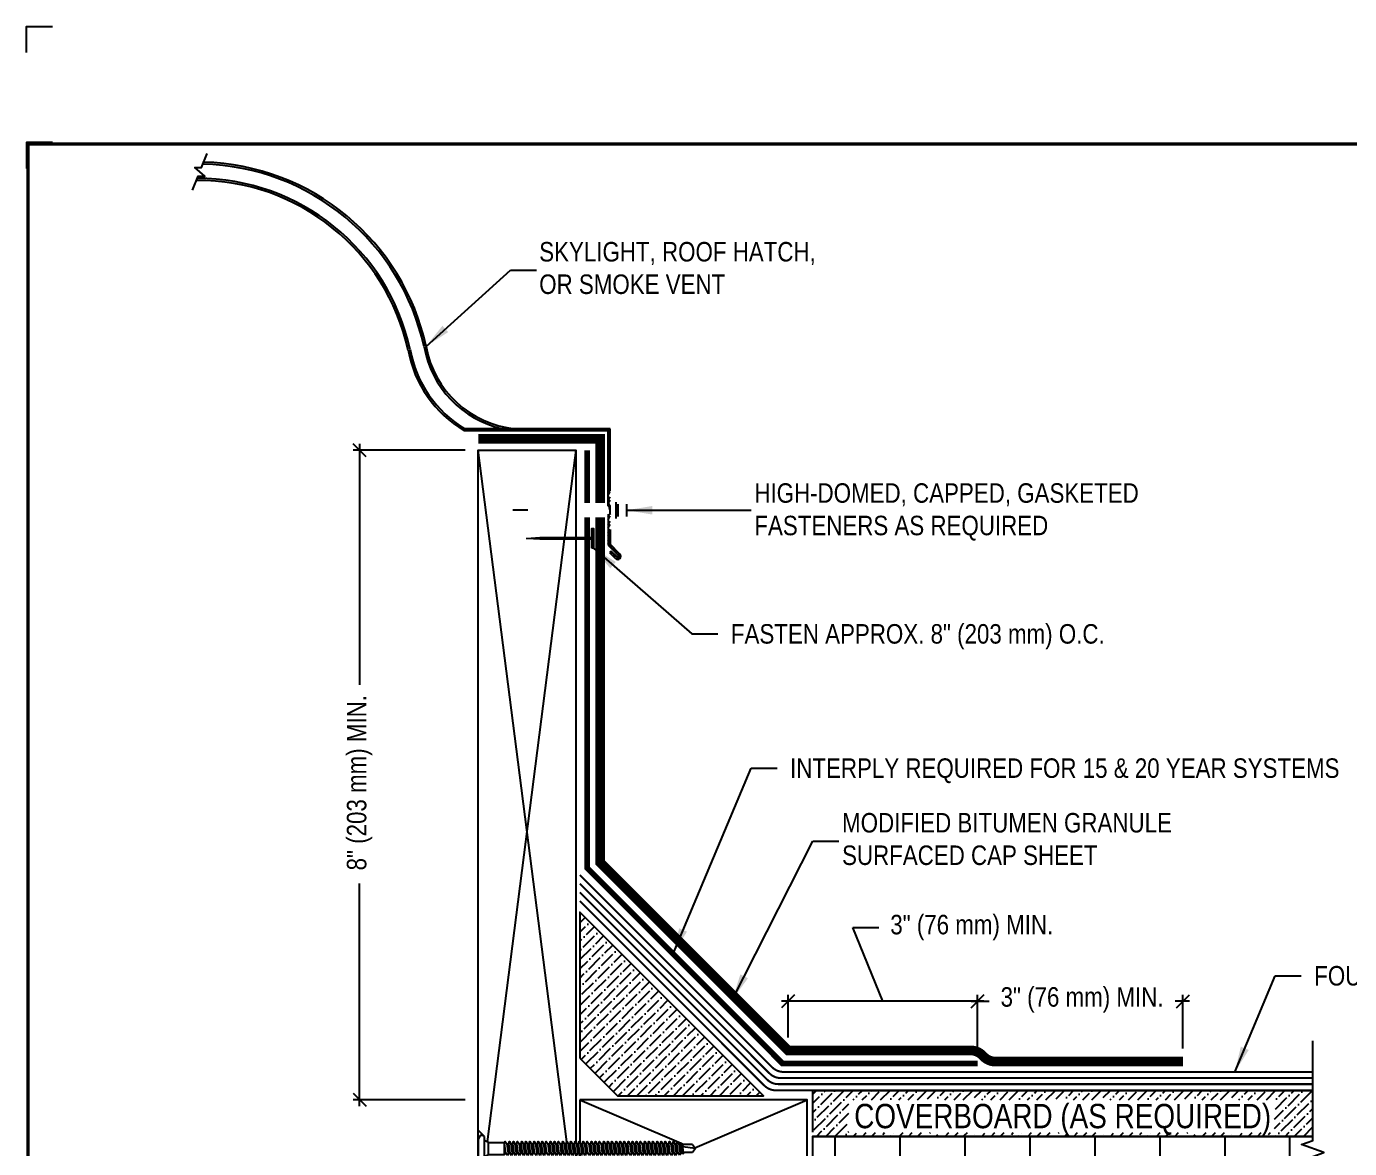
# Model space of a CAD drawing. Header units: inches. Extents: x -719.7 to -699.6, y -96.2 to -79.4.
# Drawn here: x -719.65 to -706.92, y -90.24 to -79.45 of the extents above; entities that cross this region are included whole.
import ezdxf
from ezdxf.enums import TextEntityAlignment as Align

# ---------------------------------------------------------------- set-up
doc = ezdxf.new("R2010")
doc.units = ezdxf.units.IN
doc.header["$MEASUREMENT"] = 0
doc.layers.get('0').update_dxf_attribs({"linetype": 'CONTINUOUS'})
doc.layers.get('DEFPOINTS').update_dxf_attribs({"linetype": 'CONTINUOUS'})
for name, color, linetype in [('FSBP-ACCESSORY-FIRESTONE', 7, 'CONTINUOUS'), ('FSBP-ACCESSORY-OTHER', 7, 'CONTINUOUS'), ('FSBP-ANNO-LABEL', 7, 'CONTINUOUS'), ('FSBP-COVERBOARD_CANT', 46, 'CONTINUOUS'), ('FSBP-INSULATION', 7, 'CONTINUOUS'), ('FSBP-MEMBRANE', 7, 'CONTINUOUS'), ('FSBP-TTLB-BORDER', 7, 'CONTINUOUS'), ('FSBP-TTLB-TEXT', 7, 'CONTINUOUS'), ('FSBP-WOOD', 7, 'CONTINUOUS')]:
    doc.layers.add(name, color=color, linetype=linetype)
doc.styles.add('ARIAL', font='arial.ttf')
doc.styles.add('ARIAL_BOLD', font='')
doc.styles.add('ARIAL_NAR', font='ARIALN.TTF')
doc.styles.get('ARIAL_BOLD').set_extended_font_data('Arial Black')
doc.dimstyles.new('FSBP-DIM', dxfattribs={"dimtxt": 0.1875, "dimasz": 0.125, "dimexe": 0.0625, "dimexo": 0.125, "dimgap": 0.125, "dimtad": 0, "dimdec": 0, "dimzin": 1, "dimdsep": 46, "dimlunit": 4, "dimtxsty": 'ARIAL_NAR', "dimblk": 'OBLIQUE', "dimcen": 0.09375, "dimdle": 0.0625, "dimclrd": 256, "dimclre": 256, "dimclrt": 256, "dimadec": 0, "dimazin": 0, "dimtfac": 1, "dimtdec": 0, "dimtmove": 1, "dimatfit": 3, "dimfxl": 0, "dimtolj": 1, "dimtzin": 0, "dimlwd": -1, "dimlwe": -1, "dimarcsym": 0})
doc.dimstyles.new('FSBP-LEADER', dxfattribs={"dimtxt": 0.1875, "dimasz": 0.25, "dimexe": 0.0625, "dimexo": 0.125, "dimgap": 0.125, "dimtad": 0, "dimtih": 1, "dimtoh": 1, "dimdec": 4, "dimzin": 0, "dimdsep": 46, "dimlunit": 4, "dimtxsty": 'ARIAL_NAR', "dimcen": 0.09375, "dimclrd": 256, "dimclre": 256, "dimclrt": 256, "dimadec": 0, "dimazin": 0, "dimtfac": 1, "dimtdec": 4, "dimtofl": 0, "dimtmove": 0, "dimatfit": 3, "dimfxl": 0, "dimtolj": 1, "dimtzin": 0, "dimlwd": -1, "dimlwe": -1, "dimarcsym": 0})
pattern_1 = [(45, (-814.5178603907489, 8.665439641493123), (0.03314563036811942, 0.1215339780164378), [0.15625, -0.03125, 0, -0.03125])]

# ---------------------------------------------------------------- blocks, each defined once
blk = doc.blocks.new('FSBP_AP_FASTENER_01')
at = {"layer": 'FSBP-ACCESSORY-FIRESTONE'}
for p, q in [((-0.125, 0.04849224421338505), (-0.09375, -0.01400775578661495)), ((0.09375, -0.01400775578661495), (0.125, 0.04849224421338505)), ((-0.09375, -0.01400775578661495), (-0.09375, -0.264007755786615)), ((-0.09375, -0.01400775578661495), (0.09375, -0.01400775578661495)), ((0.09375, -0.01400775578661495), (0.09375, -0.264007755786615)), ((-0.09375, -0.264007755786615), (-0.0703125, -0.2840970415008996)), ((-0.0703125, -0.3156643085181585), (-0.0703125, -0.3472315755354103)), ((-0.0703125, -0.3787988425526763), (-0.0703125, -0.410366109569928)), ((0.0703125, -0.2955750228038667), (0.0703125, -0.3271422898211327)), ((0.0703125, -0.3587095568383845), (0.0703125, -0.3902768238556433)), ((-0.0703125, -0.4419333765871798), (-0.0703125, -0.4735006436044458)), ((-0.0703125, -0.5050679106216975), (-0.0703125, -0.5366351776389564)), ((-0.0703125, -0.5682024446562153), (-0.0703125, -0.599769711673467)), ((0.0703125, -0.4218440908729022), (0.0703125, -0.453411357890154)), ((0.0703125, -0.4849786249074128), (0.0703125, -0.5165458919246717)), ((0.0703125, -0.5481131589419235), (0.0703125, -0.5796804259591894)), ((-0.0703125, -0.631336978690733), (-0.0703125, -0.6629042457079848)), ((-0.0703125, -0.6944715127252366), (-0.0703125, -0.7260387797425025)), ((-0.0703125, -0.7576060467597543), (-0.0703125, -0.7891733137770132)), ((0.0703125, -0.6112476929764412), (0.0703125, -0.6428149599937001)), ((0.0703125, -0.674382227010959), (0.0703125, -0.7059494940282107)), ((0.0703125, -0.7375167610454696), (0.0703125, -0.7690840280627285)), ((0.0703125, -0.8006512950799802), (0.0703125, -0.8322185620972462)), ((-0.0703125, -0.820740580794272), (-0.0703125, -0.8523078478115238)), ((-0.0703125, -0.8838751148287898), (-0.0703125, -0.9154423818460415)), ((-0.0703125, -0.9470096488632933), (-0.0703125, -0.9785769158805593)), ((-0.0703125, -1.010144182897811), (-0.0703125, -1.04171144991507)), ((0.0703125, -0.863785829114498), (0.0703125, -0.8953530961317568)), ((0.0703125, -0.9269203631490157), (0.0703125, -0.9584876301662675)), ((0.0703125, -0.9900548971835264), (0.0703125, -1.021622164200785)), ((-0.0703125, -1.073278716932329), (-0.0703125, -1.104845983949581)), ((-0.0703125, -1.136413250966847), (-0.0703125, -1.167980517984098)), ((-0.0703125, -1.19954778500135), (-0.0703125, -1.231115052018616)), ((0.0703125, -1.053189431218037), (0.0703125, -1.084756698235303)), ((0.0703125, -1.116323965252555), (0.0703125, -1.147891232269814)), ((0.0703125, -1.179458499287072), (0.0703125, -1.211025766304324)), ((-0.0703125, -1.262682319035868), (-0.0703125, -1.294249586053127)), ((-0.0703125, -1.325816853070386), (-0.0703125, -1.357384120087637)), ((-0.0703125, -1.388951387104903), (-0.0703125, -1.420518654122155)), ((0.0703125, -1.242593033321583), (0.0703125, -1.274160300338842)), ((0.0703125, -1.305727567356094), (0.0703125, -1.33729483437336)), ((0.0703125, -1.368862101390611), (0.0703125, -1.40042936840787)), ((-0.0703125, -1.452085921139407), (-0.0703125, -1.483653188156673)), ((-0.0703125, -1.515220455173925), (-0.0703125, -1.546787722191183)), ((-0.0703125, -1.578354989208442), (-0.0703125, -1.609922256225694)), ((0.0703125, -1.431996635425129), (0.0703125, -1.463563902442381)), ((0.0703125, -1.49513116945964), (0.0703125, -1.526698436476899)), ((0.0703125, -1.558265703494151), (0.0703125, -1.589832970511416)), ((0.0703125, -1.621400237528668), (0.0703125, -1.652967504545927)), ((-0.0703125, -1.64148952324296), (-0.0703125, -1.673056790260212)), ((-0.0703125, -1.704624057277464), (-0.0703125, -1.73619132429473)), ((-0.0703125, -1.767758591311981), (-0.0703125, -1.79932585832924)), ((-0.0703125, -1.830893125346499), (-0.0703125, -1.862460392363751)), ((0.0703125, -1.684534771563186), (0.0703125, -1.716102038580438)), ((0.0703125, -1.747669305597697), (0.0703125, -1.779236572614955)), ((0.0703125, -1.810803839632207), (0.0703125, -1.842371106649473)), ((-0.0703125, -1.894027659381017), (-0.0703125, -1.925594926398269)), ((-0.0703125, -1.95716219341552), (-0.0703125, -1.988729460432786)), ((-0.0703125, -2.020296727450038), (-0.0703125, -2.051863994467297)), ((0.0703125, -1.873938373666725), (0.0703125, -1.905505640683984)), ((0.0703125, -1.937072907701243), (0.0703125, -1.968640174718495)), ((0.0703125, -2.000207441735753), (0.0703125, -2.031774708753012)), ((-0.0703125, -2.083431261484556), (-0.0703125, -2.114998528501808)), ((-0.0703125, -2.146565795519074), (-0.0703125, -2.178133062536325)), ((-0.0703125, -2.209700329553577), (-0.0703125, -2.241267596570843)), ((0.0703125, -2.063341975770264), (0.0703125, -2.09490924278753)), ((0.0703125, -2.126476509804782), (0.0703125, -2.158043776822041)), ((0.0703125, -2.189611043839299), (0.0703125, -2.221178310856551)), ((-0.0703125, -2.272834863588095), (-0.0703125, -2.304402130605354)), ((-0.0703125, -2.335969397622613), (-0.0703125, -2.367536664639864)), ((-0.0703125, -2.39910393165713), (-0.0703125, -2.430671198674382)), ((0.0703125, -2.25274557787381), (0.0703125, -2.284312844891069)), ((0.0703125, -2.315880111908321), (0.0703125, -2.347447378925587)), ((0.0703125, -2.379014645942839), (0.0703125, -2.410581912960097)), ((0.0703125, -2.442149179977356), (0.0703125, -2.473716446994608)), ((-0.0703125, -2.462238465691634), (-0.0703125, -2.4938057327089)), ((-0.0703125, -2.525372999726152), (-0.0703125, -2.55694026674341)), ((-0.0703125, -2.588507533760669), (-0.0703125, -2.620074800777921)), ((0.0703125, -2.505283714011867), (0.0703125, -2.536850981029126)), ((0.0703125, -2.568418248046378), (0.0703125, -2.599985515063644)), ((0.0703125, -2.631552782080895), (0.0703125, -2.663120049098154)), ((-0.0703125, -2.651642067795187), (-0.0703125, -2.683209334812439)), ((-0.0703125, -2.714776601829691), (-0.0703125, -2.746343868846957)), ((-0.0703125, -2.777911135864208), (-0.0703125, -2.809478402881467)), ((-0.0703125, -2.841045669898726), (-0.0703125, -2.872612936915978)), ((0.0703125, -2.694687316115413), (0.0703125, -2.726254583132665)), ((0.0703125, -2.757821850149924), (0.0703125, -2.789389117167183)), ((0.0703125, -2.820956384184434), (0.0703125, -2.8525236512017)), ((-0.0703125, -2.904180203933244), (-0.0703125, -2.935747470950496)), ((-0.0703125, -2.967314737967747), (-0.0703125, -2.998882004985013)), ((-0.0625, -3.154632755786622), (-0.0625, -3.013549567065063)), ((0, -3.201507755786615), (0.02460623630038583, -3.00110581902215)), ((0.0625, -3.154632755786601), (0.0625, -2.995692424207924)), ((0.0703125, -2.884090918218952), (0.0703125, -2.915658185236211)), ((0.0703125, -2.94722545225347), (0.0703125, -2.978792719270722)), ((0, -3.201507755786615), (-0.06250000000001421, -3.154632755786615)), ((0.0625, -3.154632755786615), (0, -3.201507755786615))]:
    blk.add_line(p, q, dxfattribs=at)
blk.add_lwpolyline([(0.1875, 0.04849224421338505, 0.1250000000000271), (0.203125, 0.110992244213385), (0.140625, 0.142242244213385), (-0.140625, 0.142242244213385), (-0.203125, 0.110992244213385, 0.1250000000000271), (-0.1875, 0.04849224421338505)], format="xyb", close=True, dxfattribs=at)
for points in [[(-0.109375, -0.3054610321523867), (-0.0703125, -0.2840970415008996), (0.0703125, -0.264007755786615), (0.109375, -0.2742110321523867), (0.0703125, -0.2955750228038667), (-0.0703125, -0.3156643085181585)], [(-0.109375, -0.3685955661869045), (-0.0703125, -0.3472315755354103), (0.0703125, -0.3271422898211327), (0.109375, -0.3373455661869045), (0.0703125, -0.3587095568383845), (-0.0703125, -0.3787988425526763)], [(-0.109375, -0.431730100221408), (-0.0703125, -0.410366109569928), (0.0703125, -0.3902768238556433), (0.109375, -0.400480100221408), (0.0703125, -0.4218440908729022), (-0.0703125, -0.4419333765871798)], [(-0.109375, -0.4948646342559258), (-0.0703125, -0.4735006436044458), (0.0703125, -0.453411357890154), (0.109375, -0.4636146342559258), (0.0703125, -0.4849786249074128), (-0.0703125, -0.5050679106216975)], [(-0.109375, -0.5579991682904435), (-0.0703125, -0.5366351776389564), (0.0703125, -0.5165458919246717), (0.109375, -0.5267491682904435), (0.0703125, -0.5481131589419235), (-0.0703125, -0.5682024446562153)], [(-0.109375, -0.6211337023249612), (-0.0703125, -0.599769711673467), (0.0703125, -0.5796804259591894), (0.109375, -0.5898837023249612), (0.0703125, -0.6112476929764412), (-0.0703125, -0.631336978690733)], [(-0.109375, -0.6842682363594648), (-0.0703125, -0.6629042457079848), (0.0703125, -0.6428149599937001), (0.109375, -0.6530182363594648), (0.0703125, -0.674382227010959), (-0.0703125, -0.6944715127252366)], [(-0.109375, -0.7474027703939825), (-0.0703125, -0.7260387797425025), (0.0703125, -0.7059494940282107), (0.109375, -0.7161527703939825), (0.0703125, -0.7375167610454696), (-0.0703125, -0.7576060467597543)], [(-0.109375, -0.8105373044285002), (-0.0703125, -0.7891733137770132), (0.0703125, -0.7690840280627285), (0.109375, -0.7792873044285002), (0.0703125, -0.8006512950799802), (-0.0703125, -0.820740580794272)], [(-0.109375, -0.873671838463018), (-0.0703125, -0.8523078478115238), (0.0703125, -0.8322185620972462), (0.109375, -0.842421838463018), (0.0703125, -0.863785829114498), (-0.0703125, -0.8838751148287898)], [(-0.109375, -0.9368063724975215), (-0.0703125, -0.9154423818460415), (0.0703125, -0.8953530961317568), (0.109375, -0.9055563724975215), (0.0703125, -0.9269203631490157), (-0.0703125, -0.9470096488632933)], [(-0.109375, -0.9999409065320393), (-0.0703125, -0.9785769158805593), (0.0703125, -0.9584876301662675), (0.109375, -0.9686909065320393), (0.0703125, -0.9900548971835264), (-0.0703125, -1.010144182897811)], [(-0.109375, -1.063075440566557), (-0.0703125, -1.04171144991507), (0.0703125, -1.021622164200785), (0.109375, -1.031825440566557), (0.0703125, -1.053189431218037), (-0.0703125, -1.073278716932329)], [(-0.109375, -1.126209974601075), (-0.0703125, -1.104845983949581), (0.0703125, -1.084756698235303), (0.109375, -1.094959974601075), (0.0703125, -1.116323965252555), (-0.0703125, -1.136413250966847)], [(-0.109375, -1.189344508635578), (-0.0703125, -1.167980517984098), (0.0703125, -1.147891232269814), (0.109375, -1.158094508635578), (0.0703125, -1.179458499287072), (-0.0703125, -1.19954778500135)], [(-0.109375, -1.252479042670096), (-0.0703125, -1.231115052018616), (0.0703125, -1.211025766304324), (0.109375, -1.221229042670096), (0.0703125, -1.242593033321583), (-0.0703125, -1.262682319035868)], [(-0.109375, -1.315613576704614), (-0.0703125, -1.294249586053127), (0.0703125, -1.274160300338842), (0.109375, -1.284363576704614), (0.0703125, -1.305727567356094), (-0.0703125, -1.325816853070386)], [(-0.109375, -1.378748110739132), (-0.0703125, -1.357384120087637), (0.0703125, -1.33729483437336), (0.109375, -1.347498110739132), (0.0703125, -1.368862101390611), (-0.0703125, -1.388951387104903)], [(-0.109375, -1.441882644773635), (-0.0703125, -1.420518654122155), (0.0703125, -1.40042936840787), (0.109375, -1.410632644773635), (0.0703125, -1.431996635425129), (-0.0703125, -1.452085921139407)], [(-0.109375, -1.505017178808153), (-0.0703125, -1.483653188156673), (0.0703125, -1.463563902442381), (0.109375, -1.473767178808153), (0.0703125, -1.49513116945964), (-0.0703125, -1.515220455173925)], [(-0.109375, -1.568151712842671), (-0.0703125, -1.546787722191183), (0.0703125, -1.526698436476899), (0.109375, -1.536901712842671), (0.0703125, -1.558265703494151), (-0.0703125, -1.578354989208442)], [(-0.109375, -1.631286246877188), (-0.0703125, -1.609922256225694), (0.0703125, -1.589832970511416), (0.109375, -1.600036246877188), (0.0703125, -1.621400237528668), (-0.0703125, -1.64148952324296)], [(-0.109375, -1.694420780911692), (-0.0703125, -1.673056790260212), (0.0703125, -1.652967504545927), (0.109375, -1.663170780911692), (0.0703125, -1.684534771563186), (-0.0703125, -1.704624057277464)], [(-0.109375, -1.75755531494621), (-0.0703125, -1.73619132429473), (0.0703125, -1.716102038580438), (0.109375, -1.72630531494621), (0.0703125, -1.747669305597697), (-0.0703125, -1.767758591311981)], [(-0.109375, -1.820689848980727), (-0.0703125, -1.79932585832924), (0.0703125, -1.779236572614955), (0.109375, -1.789439848980727), (0.0703125, -1.810803839632207), (-0.0703125, -1.830893125346499)], [(-0.109375, -1.883824383015245), (-0.0703125, -1.862460392363751), (0.0703125, -1.842371106649473), (0.109375, -1.852574383015245), (0.0703125, -1.873938373666725), (-0.0703125, -1.894027659381017)], [(-0.109375, -1.946958917049749), (-0.0703125, -1.925594926398269), (0.0703125, -1.905505640683984), (0.109375, -1.915708917049749), (0.0703125, -1.937072907701243), (-0.0703125, -1.95716219341552)], [(-0.109375, -2.010093451084266), (-0.0703125, -1.988729460432786), (0.0703125, -1.968640174718495), (0.109375, -1.978843451084266), (0.0703125, -2.000207441735753), (-0.0703125, -2.020296727450038)], [(-0.109375, -2.073227985118784), (-0.0703125, -2.051863994467297), (0.0703125, -2.031774708753012), (0.109375, -2.041977985118784), (0.0703125, -2.063341975770264), (-0.0703125, -2.083431261484556)], [(-0.109375, -2.136362519153302), (-0.0703125, -2.114998528501808), (0.0703125, -2.09490924278753), (0.109375, -2.105112519153302), (0.0703125, -2.126476509804782), (-0.0703125, -2.146565795519074)], [(-0.109375, -2.199497053187805), (-0.0703125, -2.178133062536325), (0.0703125, -2.158043776822041), (0.109375, -2.168247053187805), (0.0703125, -2.189611043839299), (-0.0703125, -2.209700329553577)], [(-0.109375, -2.262631587222323), (-0.0703125, -2.241267596570843), (0.0703125, -2.221178310856551), (0.109375, -2.231381587222323), (0.0703125, -2.25274557787381), (-0.0703125, -2.272834863588095)], [(-0.109375, -2.325766121256841), (-0.0703125, -2.304402130605354), (0.0703125, -2.284312844891069), (0.109375, -2.294516121256841), (0.0703125, -2.315880111908321), (-0.0703125, -2.335969397622613)], [(-0.109375, -2.388900655291359), (-0.0703125, -2.367536664639864), (0.0703125, -2.347447378925587), (0.109375, -2.357650655291359), (0.0703125, -2.379014645942839), (-0.0703125, -2.39910393165713)], [(-0.109375, -2.452035189325862), (-0.0703125, -2.430671198674382), (0.0703125, -2.410581912960097), (0.109375, -2.420785189325862), (0.0703125, -2.442149179977356), (-0.0703125, -2.462238465691634)], [(-0.109375, -2.51516972336038), (-0.0703125, -2.4938057327089), (0.0703125, -2.473716446994608), (0.109375, -2.48391972336038), (0.0703125, -2.505283714011867), (-0.0703125, -2.525372999726152)], [(-0.109375, -2.578304257394898), (-0.0703125, -2.55694026674341), (0.0703125, -2.536850981029126), (0.109375, -2.547054257394898), (0.0703125, -2.568418248046378), (-0.0703125, -2.588507533760669)], [(-0.109375, -2.641438791429415), (-0.0703125, -2.620074800777921), (0.0703125, -2.599985515063644), (0.109375, -2.610188791429415), (0.0703125, -2.631552782080895), (-0.0703125, -2.651642067795187)], [(-0.109375, -2.704573325463919), (-0.0703125, -2.683209334812439), (0.0703125, -2.663120049098154), (0.109375, -2.673323325463919), (0.0703125, -2.694687316115413), (-0.0703125, -2.714776601829691)], [(-0.109375, -2.767707859498437), (-0.0703125, -2.746343868846957), (0.0703125, -2.726254583132665), (0.109375, -2.736457859498437), (0.0703125, -2.757821850149924), (-0.0703125, -2.777911135864208)], [(-0.109375, -2.830842393532954), (-0.0703125, -2.809478402881467), (0.0703125, -2.789389117167183), (0.109375, -2.799592393532954), (0.0703125, -2.820956384184434), (-0.0703125, -2.841045669898726)], [(-0.109375, -2.893976927567472), (-0.0703125, -2.872612936915978), (0.0703125, -2.8525236512017), (0.109375, -2.862726927567472), (0.0703125, -2.884090918218952), (-0.0703125, -2.904180203933244)], [(-0.099609375, -2.955716372316267), (-0.0703125, -2.935747470950496), (0.0703125, -2.915658185236211), (0.099609375, -2.927256550887698), (0.0703125, -2.94722545225347), (-0.0703125, -2.967314737967747)], [(-0.0849609375, -3.008866455667892), (-0.0703125, -2.998882004985013), (0.0703125, -2.978792719270722), (0.0849609375, -2.984591902096462), (0.0703125, -2.994576352779355), (-0.0703125, -3.014665638493632)]]:
    blk.add_lwpolyline(points, close=True, dxfattribs=at)
blk.add_lwpolyline([(-0.09375, -0.264007755786615), (0.09375, -0.264007755786615)], dxfattribs=at)
blk = doc.blocks.new('FSBP_AG_FASTENER')
at = {"layer": 'FSBP-ACCESSORY-FIRESTONE'}
for points in [[(-0.25, -0.09375), (-0.25, 0.09375)], [(-0.125, 0.09375), (-0.125, -0.09375)], [(-0.09375, 0.125), (-0.09375, -0.125)], [(0.004680429791221741, 0.06249999999999289), (0, 0.07107394473515427)], [(0, 0.06249999999999289), (-2.842170943040401e-14, -0.0625), (0.02558858882824211, -0.109375), (0.03125, -0.0625)], [(2.842170943040401e-14, 0.01100984546043549), (0.02558858882824211, -0.109375)], [(1.267965214895611, 2.131628207280301e-14), (1.5, 0)]]:
    blk.add_lwpolyline(points, dxfattribs=at)
blk = doc.blocks.new('_OBLIQUE')
at = {"color": 0, "linetype": 'ByBlock'}
blk.add_line((-0.5, -0.5), (0.5, 0.5), dxfattribs=at)
blk = doc.blocks.new('*D12')
at = {"layer": 'DEFPOINTS', "color": 0, "transparency": 16777216}
for p in [(-712.3241808141839, -88.82777236290696), (-712.3241808141839, -89.30057326827382), (-710.5012811138263, -89.4263545182738)]:
    blk.add_point(p, dxfattribs=at)
at = {"layer": 'FSBP-ANNO-LABEL', "transparency": 16777216}
for p, q in [((-711.412730964005, -88.82777236290696), (-711.702040658196, -88.11793806689785)), ((-711.702040658196, -88.11793806689785), (-711.452040658196, -88.11793806689785)), ((-710.4387811138263, -88.82777236290696), (-712.3866808141839, -88.82777236290696)), ((-712.3241808141839, -89.17557326827382), (-712.3241808141839, -88.76527236290696)), ((-710.5012811138263, -89.3013545182738), (-710.5012811138263, -88.76527236290696))]:
    blk.add_line(p, q, dxfattribs=at)
at = {"layer": 'FSBP-ANNO-LABEL', "transparency": 16777216, "xscale": 0.125, "yscale": 0.125, "zscale": 0.125, "rotation": 180}
blk.add_blockref('_OBLIQUE', (-712.3241808141839, -88.82777236290696), dxfattribs=at)
at = {"layer": 'FSBP-ANNO-LABEL', "transparency": 16777216, "xscale": 0.125, "yscale": 0.125, "zscale": 0.125}
blk.add_blockref('_OBLIQUE', (-710.5012811138263, -88.82777236290696), dxfattribs=at)
at = {"layer": 'FSBP-ANNO-LABEL', "transparency": 16777216, "insert": (-710.5565128614702, -88.11793806689785), "char_height": 0.1875, "attachment_point": 5, "style": 'ARIAL_NAR'}
blk.add_mtext('\\A1;3" (76 mm) MIN.', dxfattribs=at)
blk = doc.blocks.new('*D13')
at = {"layer": 'DEFPOINTS', "color": 0, "transparency": 16777216}
for p in [(-710.5012811138263, -88.82791994794752), (-710.5012811138263, -89.4263545182738), (-708.5254078724154, -89.40760451827374)]:
    blk.add_point(p, dxfattribs=at)
at = {"layer": 'FSBP-ANNO-LABEL', "transparency": 16777216}
for p, q in [((-710.5637811138263, -88.82791994794752), (-710.390629643333, -88.82791994794752)), ((-710.5012811138263, -89.3013545182738), (-710.5012811138263, -88.76541994794752)), ((-708.4629078724154, -88.82791994794752), (-708.5995740498814, -88.82791994794752)), ((-708.5254078724154, -89.28260451827374), (-708.5254078724154, -88.76541994794752))]:
    blk.add_line(p, q, dxfattribs=at)
at = {"layer": 'FSBP-ANNO-LABEL', "transparency": 16777216, "xscale": 0.125, "yscale": 0.125, "zscale": 0.125, "rotation": 180}
blk.add_blockref('_OBLIQUE', (-710.5012811138263, -88.82791994794752), dxfattribs=at)
at = {"layer": 'FSBP-ANNO-LABEL', "transparency": 16777216, "xscale": 0.125, "yscale": 0.125, "zscale": 0.125}
blk.add_blockref('_OBLIQUE', (-708.5254078724154, -88.82791994794752), dxfattribs=at)
at = {"layer": 'FSBP-ANNO-LABEL', "transparency": 16777216, "insert": (-709.4951018466072, -88.81402160923972), "char_height": 0.1875, "attachment_point": 5, "style": 'ARIAL_NAR'}
blk.add_mtext('\\A1;3" (76 mm) MIN.', dxfattribs=at)
blk = doc.blocks.new('*D11')
at = {"layer": 'DEFPOINTS', "color": 0, "transparency": 16777216}
for p in [(-715.3051741147021, -83.52557326827375), (-716.4477142728109, -89.77557326827375), (-715.3051741147021, -89.77557326827375)]:
    blk.add_point(p, dxfattribs=at)
at = {"layer": 'FSBP-ANNO-LABEL', "transparency": 16777216}
for p, q in [((-716.4477142728109, -83.46307326827375), (-716.4477142728109, -85.78287976833757)), ((-715.4301741147021, -83.52557326827375), (-716.5102142728109, -83.52557326827375)), ((-716.4477142728109, -89.83807326827375), (-716.4477142728109, -87.69339306983825)), ((-715.4301741147021, -89.77557326827375), (-716.5102142728109, -89.77557326827375))]:
    blk.add_line(p, q, dxfattribs=at)
at = {"layer": 'FSBP-ANNO-LABEL', "transparency": 16777216, "xscale": 0.125, "yscale": 0.125, "zscale": 0.125}
for p, rotation in [((-716.4477142728109, -83.52557326827375), 90), ((-716.4477142728109, -89.77557326827375), 270)]:
    blk.add_blockref('_OBLIQUE', p, dxfattribs=dict(at, rotation=rotation))
at = {"layer": 'FSBP-ANNO-LABEL', "transparency": 16777216, "insert": (-716.4477142728109, -87.56839306983836), "char_height": 0.1875, "attachment_point": 4, "rotation": 90, "style": 'ARIAL_NAR'}
blk.add_mtext('\\A1;8" (203 mm) MIN.', dxfattribs=at)
blk = doc.blocks.new('FSBP_HOT-DIPPED-NAIL')
at = {"layer": 'FSBP-ACCESSORY-OTHER'}
blk.add_lwpolyline([(0, 0.1875), (0, -0.1875), (-0.03125, -0.1875), (-0.03125000000005684, 0.1875)], close=True, dxfattribs=at)
blk.add_lwpolyline([(0, 0.015625), (1, 0.015625), (1.25, 0), (1, -0.015625), (0, -0.015625)], dxfattribs=at)
blk = doc.blocks.new('TTLB-ASPHALT_1')
at = {"layer": 'DEFPOINTS', "linetype": 'Continuous', "ltscale": 1.75}
blk.add_lwpolyline([(-0.015625, 13.88083333333333), (-0.015625, 14.13083333333333), (0.234375, 14.13083333333333)], dxfattribs=at)
at = {"layer": 'DEFPOINTS', "color": 1}
blk.add_lwpolyline([(0.234375, 13.015625), (-0.015625, 13.015625), (-0.015625, 12.765625)], dxfattribs=at)
at = {"layer": 'FSBP-TTLB-BORDER', "const_width": 0.03125}
blk.add_lwpolyline([(20, 0), (20, 13), (0, 13), (0, 0)], dxfattribs=at)
at = {"layer": 'FSBP-TTLB-TEXT'}
for tag, height, style, p in [('DETAIL_DESCP_LINE_1', 0.21875, 'ARIAL_BOLD', (9.832748116198076, -0.375)), ('ISSUE_REV_DATE', 0.21875, 'ARIAL', (15.84069633627263, -0.7282559425942452)), ('DETAIL_NUMBER', 0.4375, 'ARIAL', (18.42055248367797, -0.8931630692489421))]:
    blk.add_attdef(tag, text='', height=height, dxfattribs=dict(at, style=style)).set_placement(p, align=Align.MIDDLE_CENTER)
at = {"layer": 'FSBP-TTLB-TEXT', "style": 'ARIAL'}
blk.add_attdef('ACCPT_SYSTEMS', text='', height=0.21875, dxfattribs=at).set_placement((11.49438170418193, -1.125), align=Align.MIDDLE_LEFT)

msp = doc.modelspace()

# ---------------------------------------------------------------- hatches: boundary and pattern name
at = {"layer": 'FSBP-ACCESSORY-OTHER', "ltscale": 0.5}
h = msp.add_hatch(color=256, dxfattribs=at)
h.paths.add_polyline_path([(-718.0089233886983, -80.91015921379396), (-718.0167951615492, -80.92971357251892, -0.3538588859764793), (-715.9800242703964, -82.56128396867625, 0.2168334857065925), (-715.4405239972785, -83.33866598694561), (-715.4351245018582, -83.31913473694557, -0.2156594260781497), (-715.9608748920041, -82.55745663795972, 0.3528385180475425)])
h.paths.add_polyline_path([(-717.9463497784124, -80.75471941065939), (-717.9541356618541, -80.77406041054553, -0.3462029887167464), (-715.8268222313627, -82.53043741413359, 0.3018513604314039), (-715.0727791470174, -83.31913473694557), (-714.9499770997155, -83.31913473694561, -0.3361799951879337), (-715.8076654228937, -82.5266487281942, 0.3453397378598816)])
at = {"layer": 'FSBP-ACCESSORY-OTHER', "ltscale": 1.75}
h = msp.add_hatch(dxfattribs=at)
h.set_pattern_fill('STEEL', color=9, scale=0.3125, angle=15, style=0)
h.set_pattern_definition([(59.99999999999999, (-256.1636561183266, 49.29012557453407), (-0.03382911733532963, 0.01953125), []), (59.99999999999999, (-256.1687111778012, 49.30899131332879), (-0.03382911733532963, 0.01953125), [])])
h.paths.add_polyline_path([(-714.0354478596938, -83.31913473694564), (-714.9499770997152, -83.31913473694557), (-715.4351245018582, -83.31913473694557), (-715.4405239972785, -83.33866598694557), (-714.9504512759095, -83.33866598694557), (-714.0549907681727, -83.33866598694557), (-714.055376208376, -84.06464709141923), (-714.0518378263937, -84.03535021641888), (-714.035844958376, -84.06464709141902), (-714.035844958376, -83.91816271641888)])
h.paths.add_polyline_path([(-714.035844958376, -84.28925646641888), (-714.035844958376, -84.14813080687844), (-714.0387702269956, -84.14277209141888), (-714.055376208376, -84.14277209141883), (-714.055376208376, -84.43990313205401), (-713.9562849040217, -84.53899443640833, -1), (-713.9700955833418, -84.55280511572839), (-714.0270358760179, -84.49586482305209), (-714.0412781390668, -84.51010708610086), (-713.9843378463908, -84.56704737877712, 1), (-713.9420426409729, -84.52475217335939), (-714.035844958376, -84.43094985595644)])
at = {"layer": 'FSBP-COVERBOARD_CANT'}
h = msp.add_hatch(dxfattribs=at)
h.set_pattern_fill('ANSI36', color=256, scale=0.5, style=0)
h.set_pattern_definition(pattern_1)
h.paths.add_polyline_path([(-714.3277617092774, -87.96874381530736), (-714.3277617092774, -89.37499381530736), (-713.9662447563111, -89.73651076827375), (-712.5599947563111, -89.73651076827375)])
h = msp.add_hatch(dxfattribs=at)
h.set_pattern_fill('ANSI36', color=256, scale=0.5, style=0)
h.set_pattern_definition(pattern_1)
h.paths.add_polyline_path([(-707.2754078724154, -89.68701321393812), (-712.0881783759439, -89.68465529952383), (-712.0881783759437, -90.12713576827375), (-707.2754078724154, -90.12713576827375)])
h.paths.add_polyline_path([(-711.738093531847, -90.09028298272096), (-707.6429432348796, -90.09028298272096), (-707.6429432348796, -89.77557326827375), (-711.738093531847, -89.77557326827375)], flags=16)
at = {"layer": 'FSBP-INSULATION'}
h = msp.add_hatch(dxfattribs=at)
h.set_pattern_fill('LINE', color=256, scale=5, angle=90, style=0)
h.set_pattern_definition([(90, (-837.4948927617395, 33.00187914673714), (-0.625, 3.826894855694929e-17), [])])
h.paths.add_polyline_path([(-707.1680845357178, -91.25994826827375), (-707.3827312091125, -91.18182326827375), (-707.2754078724154, -91.14276076827373), (-707.2754078724153, -90.75213576827375), (-711.8147408759439, -90.75213576827375), (-711.8147408759439, -91.68963576827375), (-707.2754078724154, -91.68963576827375), (-707.2754078724154, -91.29901076827373)])
h.paths.add_polyline_path([(-707.2754078724154, -90.44692743494048), (-707.2754078724153, -90.32244826827375), (-707.1680845357179, -90.28338576827373), (-707.3827312091125, -90.20526076827376), (-707.2754078724154, -90.16619826827376), (-707.2754078724154, -90.12713576827375), (-712.0881783759437, -90.12713576827373), (-712.0881783759439, -90.71307326827375), (-707.2754078724154, -90.71307326827375)])
h.paths.add_polyline_path([(-711.3534736110487, -91.40270225446062), (-708.0101126373106, -91.40270225446062), (-708.0101126373106, -91.03890940828055), (-711.3534736110487, -91.03890940828055)], flags=24)
h.paths.add_polyline_path([(-711.3534736110487, -90.60192100446065), (-708.0101126373106, -90.60192100446065), (-708.0101126373106, -90.23812815828057), (-711.3534736110487, -90.23812815828057)], flags=24)

# ---------------------------------------------------------------- linework, layer by layer
at = {"layer": 'FSBP-ACCESSORY-OTHER'}
for p, q in [((-715.4351245018582, -83.31913473694559), (-715.4405239972785, -83.33866598694561)), ((-714.055376208376, -84.06464709141889), (-714.0549907681727, -83.33866598694559)), ((-714.035844958376, -83.91816271641889), (-714.0354478596938, -83.31913473694564)), ((-714.055376208376, -84.14277209141889), (-714.055376208376, -84.43990313205413)), ((-714.035844958376, -84.28925646641889), (-714.035844958376, -84.43094985595647)), ((-714.055376208376, -84.43990313205413), (-713.9562849040217, -84.53899443640833)), ((-714.0270358760179, -84.49586482305213), (-714.0412781390668, -84.5101070861009)), ((-714.0412781390668, -84.5101070861009), (-713.9843378463908, -84.56704737877712)), ((-713.9420426409728, -84.5247521733595), (-714.035844958376, -84.43094985595647)), ((-713.9700955833418, -84.55280511572835), (-714.0270358760179, -84.49586482305213))]:
    msp.add_line(p, q, dxfattribs=at)
at = {"layer": 'FSBP-ACCESSORY-OTHER', "ltscale": 0.5}
for p, q in [((-714.9504512759095, -83.33866598694559), (-715.4405239972787, -83.33866598694559)), ((-714.9499770997155, -83.31913473694561), (-715.4351245018582, -83.31913473694559)), ((-714.0549907681727, -83.33866598694559), (-714.9504512759094, -83.33866598694561)), ((-714.0354478596938, -83.31913473694564), (-714.9499770997152, -83.31913473694559))]:
    msp.add_line(p, q, dxfattribs=at)
at = {"layer": 'FSBP-ACCESSORY-OTHER', "linetype": 'Continuous'}
msp.add_lwpolyline([(-718.0547963460685, -81.02411273877343), (-718.0000938367577, -80.88822562535108), (-717.935886444003, -80.89038664470544), (-718.0314797239264, -80.80453233794327), (-717.9672723311717, -80.8066933572976), (-717.9125698218609, -80.67080624387526)], dxfattribs=at)
at = {"layer": 'FSBP-ACCESSORY-OTHER', "ltscale": 0.5}
for centre, radius, start, end in [((-718.006777647902, -83.00430329180978), 2.230864067603633, 12.26383324785902, 88.64785862483299), ((-718.0067717725595, -83.00428753598229), 2.25037942752892, 12.25413057177089, 88.46144107931357), ((-718.0067717725651, -83.00428753597794), 2.074598177524697, 12.32971317852742, 90.27682474890076), ((-718.0067668113461, -83.00427342694533), 2.094115323602898, 12.31978758159254, 90.05900477443889), ((-714.8561255787067, -82.35719900930826), 1.142277960840501, 190.2920027306464, 239.2290099729609), ((-714.856101391598, -82.35717308056473), 1.122781363651198, 190.2755078611815, 238.9554609818292), ((-714.856101391598, -82.35717308056476), 0.9860626136511941, 190.1201714684206, 257.3062163467791), ((-714.856094123946, -82.3571568716765), 0.9665482018021764, 190.0994859572254, 264.4259451122356)]:
    msp.add_arc(centre, radius, start, end, dxfattribs=at)
at = {"layer": 'FSBP-ACCESSORY-OTHER'}
for centre, radius, start, end in [((-713.9631902436818, -84.5458997760683), 0.02990722656261025, 224.9999999997594, 44.99999999975936), ((-713.9631902436818, -84.54589977606835), 0.009765625000026769, 224.9999999997052, 44.99999999970522)]:
    msp.add_arc(centre, radius, start, end, dxfattribs=at)
at = {"layer": 'FSBP-COVERBOARD_CANT'}
for p, q in [((-712.088178375944, -89.68465529952384), (-712.0881783759437, -90.08807326827375)), ((-712.0881783759439, -89.68465529952383), (-707.2754078724154, -89.68465529952383)), ((-712.0881783759437, -90.12713576827375), (-707.2754078724154, -90.12713576827375))]:
    msp.add_line(p, q, dxfattribs=at)
msp.add_lwpolyline([(-714.3277617092774, -89.37499381530736), (-713.9662447563111, -89.73651076827375), (-712.5599947563111, -89.73651076827375), (-714.3277617092774, -87.96874381530736)], close=True, dxfattribs=at)
at = {"layer": 'FSBP-INSULATION', "linetype": 'Continuous'}
for points in [[(-707.2754078724154, -90.71307326827375), (-707.2754078724154, -90.32244826827375), (-707.1680845357178, -90.28338576827375), (-707.3827312091125, -90.20526076827375), (-707.2754078724154, -90.16619826827375), (-707.2754078724154, -89.20782815960249)], [(-707.2754078724154, -90.12713576827375), (-712.0881783759437, -90.12713576827375), (-712.0881783759439, -90.71307326827375), (-707.2754078724154, -90.71307326827375)]]:
    msp.add_lwpolyline(points, dxfattribs=at)
at = {"layer": 'FSBP-MEMBRANE'}
for points, const_width in [([(-715.3051741147021, -83.41580764327377), (-714.1321272397022, -83.41580764327377), (-714.1321272397022, -84.03535021641899)], 0.09375), ([(-714.2579084897022, -84.03535021641899), (-714.2579084897022, -83.52557326827375)], 0.05624999999999999), ([(-714.2579084897022, -84.36601270865783), (-714.2579084897022, -84.17206896641889)], 0.05624999999999999), ([(-710.5012811138263, -89.4263545182738), (-712.3762811138263, -89.4263545182738), (-714.2579084897022, -87.54472714239776), (-714.2579084897022, -84.38163770865783)], 0.05624999999999999)]:
    msp.add_lwpolyline(points, dxfattribs=dict(at, const_width=const_width))
for points, const_width in [([(-714.1321272397022, -84.17206896641889), (-714.1321272397022, -87.49262684275556), (-712.3241808141839, -89.30057326827382), (-710.5660019829471, -89.30057326827382, -0.198912367379658), (-710.4555165483866, -89.3463378337134), (-710.4400144292664, -89.3618399528338, 0.1989123673796086), (-710.3295289947059, -89.40760451827339), (-708.5254078724154, -89.40760451827374)], 0.09375), ([(-707.2754078724154, -89.50711623702384), (-712.3681509607416, -89.50711623702384, -0.1989123673796564), (-712.4786363953019, -89.46135167158423), (-714.3277617092774, -87.61222635760855)], 0.01953125), ([(-707.2754078724154, -89.5667028255655), (-712.3928325338508, -89.5667028255655, -0.1989123673796557), (-712.5033179684112, -89.52093826012589), (-714.3277617092774, -87.69649451925966)], 0.01953125), ([(-707.2754078724154, -89.62506871098216), (-712.4170084751704, -89.62506871098216, -0.198912367379657), (-712.5274939097308, -89.57930414554257), (-714.3277617092774, -87.77903634599593)], 0.01953125), ([(-707.2754078724154, -89.68465529952383), (-712.4416900482797, -89.68465529952383, -0.1989123673796563), (-712.5521754828402, -89.63889073408423), (-714.3277617092774, -87.86330450764704)], 0.01953125)]:
    msp.add_lwpolyline(points, format="xyb", dxfattribs=dict(at, const_width=const_width))
at = {"layer": 'FSBP-WOOD', "linetype": 'Continuous'}
for p, q in [((-714.451377096269, -90.1789395928354), (-715.3051741147021, -83.52557326827375)), ((-714.3676741147021, -83.52557326827375), (-714.4754693261482, -84.36601270865783)), ((-714.4774733969924, -84.38163770865783), (-715.2210420053214, -90.17896744796411))]:
    msp.add_line(p, q, dxfattribs=at)
at = {"layer": 'FSBP-WOOD'}
for p, q in [((-714.3277617092774, -89.77557326827375), (-713.3519196611702, -90.19379128889108)), ((-713.2198744755445, -90.238264453817), (-712.1402617092772, -89.77557326827375)), ((-715.2465803647021, -90.1271357682736), (-715.3051741147021, -90.0685420182736)), ((-713.348009888714, -90.195466905658), (-713.3251575426108, -90.20526076827375))]:
    msp.add_line(p, q, dxfattribs=at)
at = {"layer": 'FSBP-WOOD', "linetype": 'Continuous'}
for points in [[(-714.3676741147021, -90.28965199572328), (-714.3676741147021, -90.71307326827375), (-715.3051741147021, -90.71307326827375), (-715.3051741147021, -83.52557326827375), (-714.3676741147021, -83.52557326827375), (-714.3676741147021, -83.52557326827375), (-714.3676741147021, -84.36601270865783)], [(-714.3676741147021, -84.38163770865783), (-714.3676741147021, -90.18768827658322)]]:
    msp.add_lwpolyline(points, dxfattribs=at)
at = {"layer": 'FSBP-WOOD'}
for points in [[(-714.3277617092774, -89.77557326827375), (-714.3277617092773, -90.18851714219024)], [(-714.3277617092773, -90.28952442491007), (-714.3277617092772, -90.71307326827375), (-712.1402617092772, -90.71307326827375), (-712.1402617092772, -89.77557326827375), (-714.3277617092774, -89.77557326827375)]]:
    msp.add_lwpolyline(points, dxfattribs=at)

# ---------------------------------------------------------------- block references
msp.add_blockref('TTLB-ASPHALT_1', (-719.6369736728427, -93.58006991502182))
at = {"xscale": 0.5, "yscale": 0.5, "zscale": 0.5, "rotation": 180}
msp.add_blockref('FSBP_HOT-DIPPED-NAIL', (-714.2125959897023, -84.37382520865783), dxfattribs=at)
at = {"layer": 'FSBP-ACCESSORY-FIRESTONE', "linetype": 'Continuous', "xscale": 0.625, "yscale": 0.625, "zscale": 0.625, "rotation": 180}
msp.add_blockref('FSBP_AG_FASTENER', (-714.035844958376, -84.10370959141889), dxfattribs=at)
at = {"layer": 'FSBP-ACCESSORY-FIRESTONE', "xscale": 0.625, "yscale": 0.625, "zscale": 0.625, "rotation": 90}
msp.add_blockref('FSBP_AP_FASTENER_01', (-715.2162727120688, -90.24432326827375), dxfattribs=at)

# ---------------------------------------------------------------- texts
at = {"layer": 'FSBP-ANNO-LABEL', "style": 'ARIAL_NAR'}
for s, p in [('FASTEN APPROX. 8" (203 mm) O.C.', (-712.8741481160607, -85.29282709577772)), ('INTERPLY REQUIRED FOR 15 & 20 YEAR SYSTEMS', (-712.3048458029402, -86.58456289999111)), ('FOUR PLY BUILT UP ROOF', (-707.2611066358763, -88.58212304029638))]:
    msp.add_text(s, height=0.1875, dxfattribs=at).set_placement(p, align=Align.MIDDLE_LEFT)
msp.add_text('COVERBOARD (AS REQUIRED)', height=0.234375, dxfattribs=at).set_placement((-709.6817931241796, -89.93182326827375), align=Align.MIDDLE_CENTER)
at = {"layer": 'FSBP-ANNO-LABEL', "char_height": 0.1875, "attachment_point": 1, "style": 'ARIAL_NAR'}
for s, width, insert in [('SKYLIGHT, ROOF HATCH,\\POR SMOKE VENT{\\H1.0222x; }', 2.66918030601903, (-714.7185648016864, -81.52270214975022)), ('HIGH-DOMED, CAPPED, GASKETED\\PFASTENERS AS REQUIRED{\\H1.0222x; }', 4.217045164913202, (-712.648571878078, -83.84402497630703)), ('MODIFIED BITUMEN GRANULE\\PSURFACED CAP SHEET{\\H1.0222x; }', 4.217045164913202, (-711.804421529326, -87.01625271265502))]:
    msp.add_mtext_dynamic_manual_height_columns(s, width=width, gutter_width=5, heights=[0], dxfattribs=dict(at, insert=insert))

# ---------------------------------------------------------------- dimensions: what is measured, and where the dimension line sits
at = {"layer": 'FSBP-ANNO-LABEL'}
for base, p1, p2, angle, text, picture, middle in [((-716.4477142728109, -89.77557326827375), (-715.3051741147021, -83.52557326827375), (-715.3051741147021, -89.77557326827375), 90, '8" (203 mm) MIN.', '*D11', (-716.4477142728109, -86.73813641908802)), ((-712.3241808141839, -88.82777236290696), (-710.5012811138263, -89.4263545182738), (-712.3241808141839, -89.30057326827382), 180, '3" (76 mm) MIN.', '*D12', (-711.327040658196, -88.11793806689785)), ((-710.5012811138263, -88.82791994794752), (-708.5254078724154, -89.40760451827374), (-710.5012811138263, -89.4263545182738), 180, '3" (76 mm) MIN.', '*D13', (-709.4951018466072, -88.81402160923972))]:
    dim = msp.add_linear_dim(base=base, p1=p1, p2=p2, angle=angle, text=text, dimstyle='FSBP-DIM', dxfattribs=at)
    dim.commit()
    dim.dimension.update_dxf_attribs({"geometry": picture, "text_midpoint": middle, "dimtype": 160})

# ---------------------------------------------------------------- leaders
for points in [[(-715.8076654228938, -82.52664872819413), (-714.9947967226062, -81.79273661976762), (-714.7447967226062, -81.79273661976762)], [(-713.879594958376, -84.10370959141888), (-712.6798458029402, -84.10370959141886)], [(-714.1969709897023, -84.46757520865783), (-713.2491481160607, -85.29282709577772), (-712.9991481160607, -85.29282709577772)], [(-713.4308066695605, -88.37182896253944), (-712.6798458029402, -86.58456289999111), (-712.4298458029402, -86.58456289999111)], [(-712.859830729756, -88.81022238087156), (-712.0846679885794, -87.28735909035012), (-711.8346679885794, -87.28735909035012)], [(-708.0262081071801, -89.51055373702388), (-707.6361066358763, -88.58212304029638), (-707.3861066358763, -88.58212304029638)]]:
    msp.add_leader(points, dimstyle='FSBP-LEADER', dxfattribs=at)

doc.saveas('drawing.dxf')
